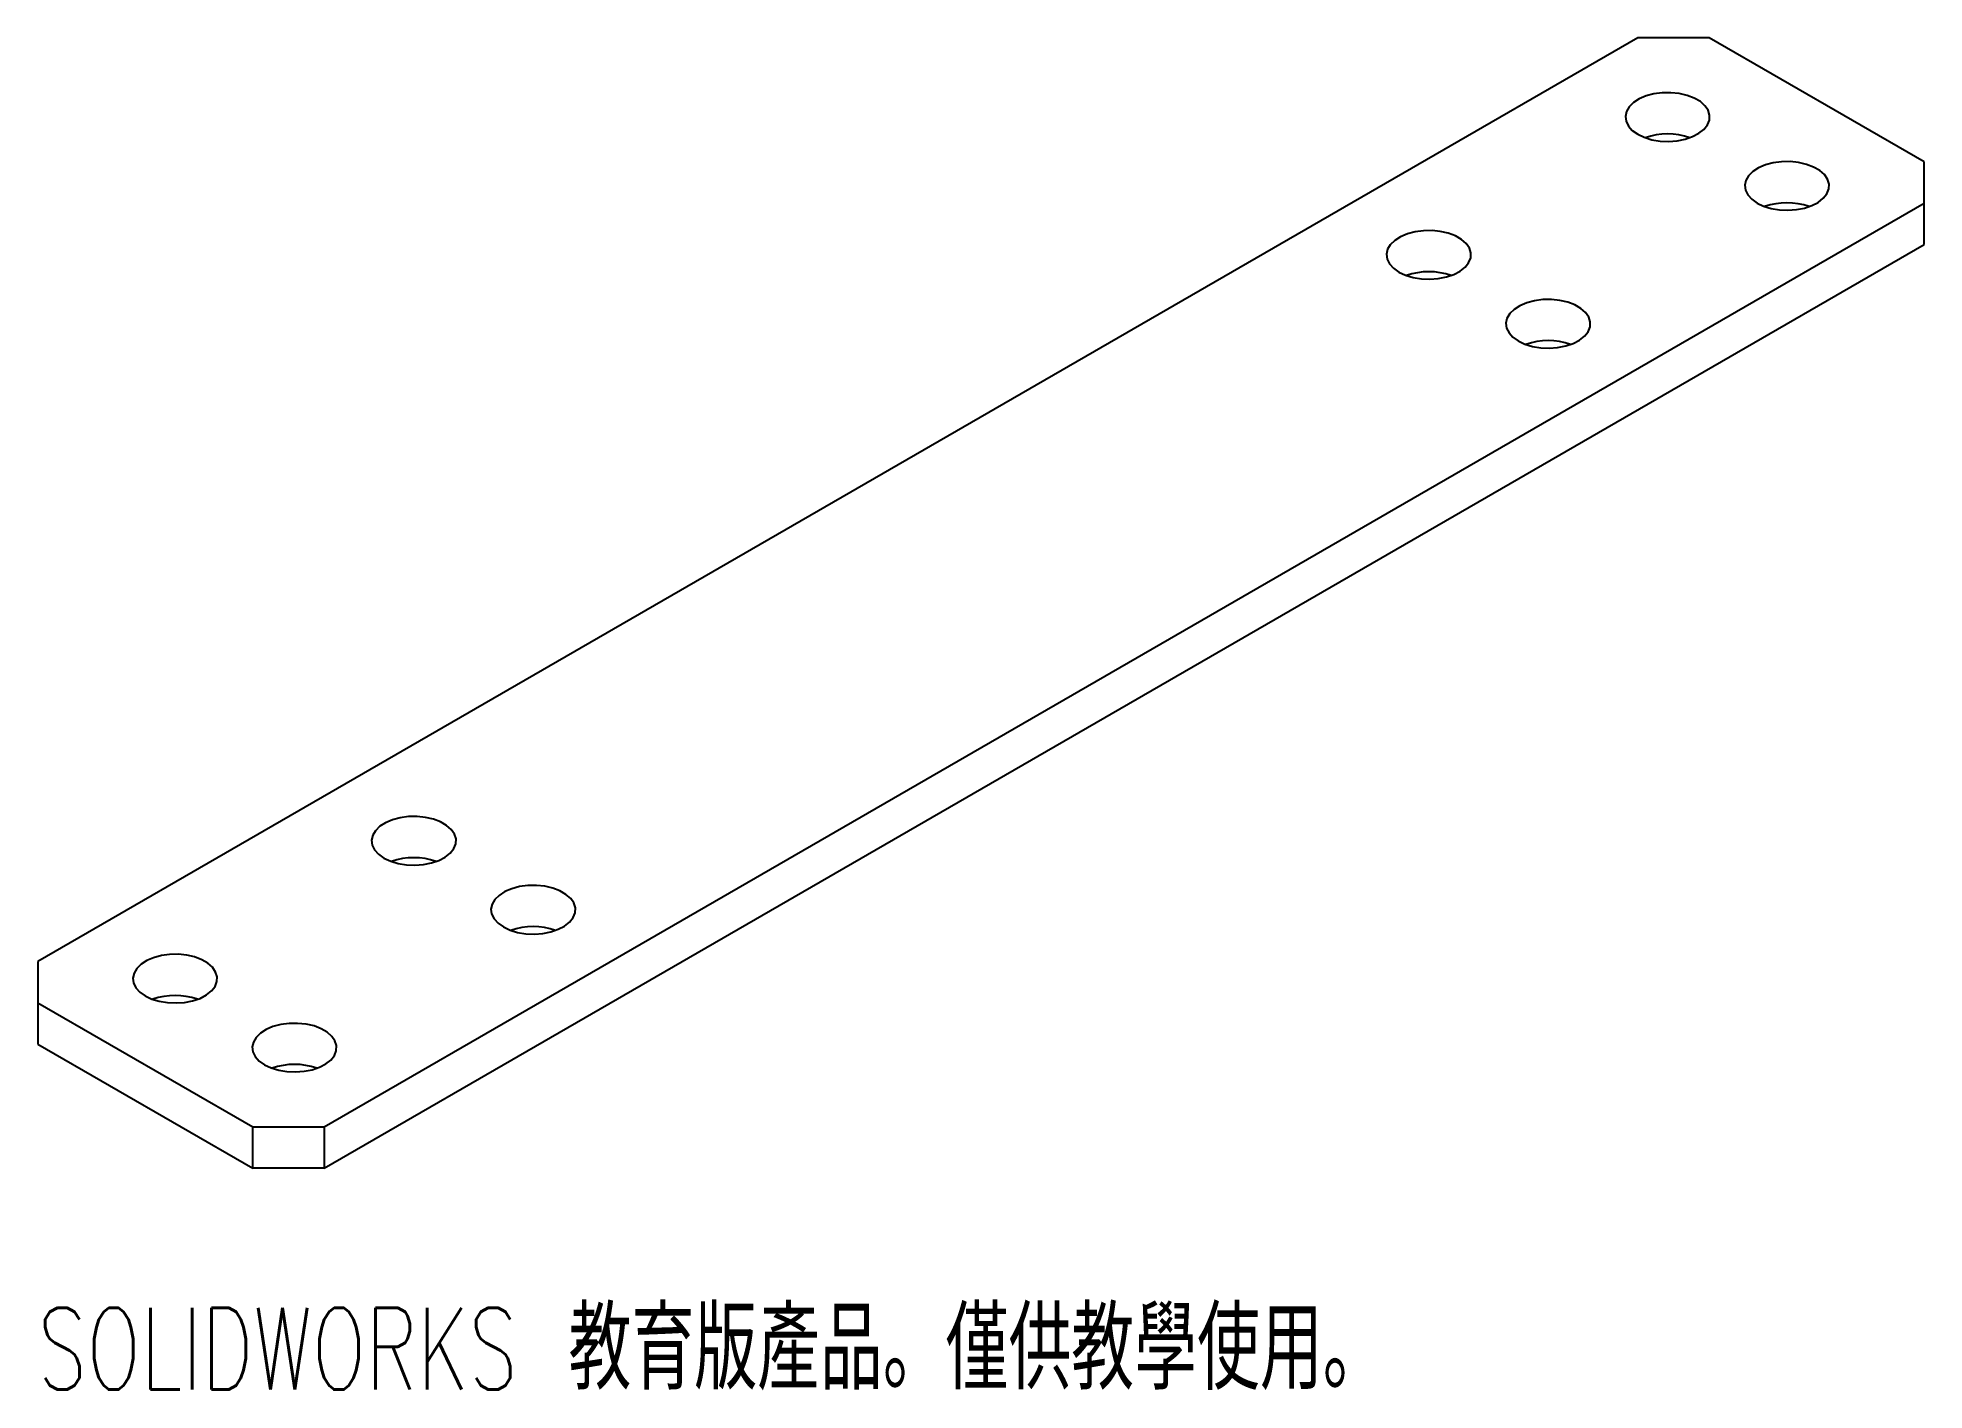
# Paper-space layout '_等角視' of a CAD drawing. Header units: millimetres. Extents: x -56 to 56, y -45 to 35.
import ezdxf

# ---------------------------------------------------------------- set-up
doc = ezdxf.new("R2010")
doc.units = ezdxf.units.MM
doc.styles.add('SLDTEXTSTYLE0', font='TXT', dxfattribs={"width": 0.7, "bigfont": 'bigfont'})

psp = doc.layouts.new('_等角視')

# ---------------------------------------------------------------- linework, layer by layer
at = {"color": 7, "linetype": 'Continuous', "lineweight": 25}
for p, q in [((38.89, 34.7), (-55.86, -20)), ((43.13, 34.7), (38.89, 34.7)), ((55.86, 27.35), (43.13, 34.7)), ((55.86, 22.45), (55.86, 27.35)), ((-38.89, -29.8), (55.86, 24.9)), ((-38.89, -32.25), (55.86, 22.45)), ((-55.86, -20), (-55.86, -24.9)), ((-55.86, -22.45), (-43.13, -29.8)), ((-55.86, -24.9), (-43.13, -32.25)), ((-43.13, -29.8), (-38.89, -29.8)), ((-43.13, -32.25), (-43.13, -29.8)), ((-38.89, -29.8), (-38.89, -32.25)), ((-38.89, -32.25), (-43.13, -32.25))]:
    psp.add_line(p, q, dxfattribs=at)
at = {"color": 7, "linetype": 'Continuous', "lineweight": 25, "flags": 128}
for points in [[(38.89, 28.98), (39.28, 28.8), (39.73, 28.66), (40.22, 28.58), (40.72, 28.56), (41.22, 28.6), (41.7, 28.69), (42.14, 28.84), (42.51, 29.04), (42.81, 29.27), (43.02, 29.54), (43.14, 29.82), (43.15, 30.11), (43.06, 30.4), (42.87, 30.67), (42.6, 30.92), (42.24, 31.12), (41.82, 31.28), (41.35, 31.39), (40.85, 31.44), (40.34, 31.44), (39.85, 31.37), (39.39, 31.25), (38.98, 31.07), (38.64, 30.86), (38.39, 30.61), (38.22, 30.33), (38.16, 30.04), (38.2, 29.75), (38.34, 29.47), (38.57, 29.21), (38.89, 28.98)], [(45.96, 24.9), (46.35, 24.72), (46.8, 24.58), (47.29, 24.5), (47.79, 24.48), (48.29, 24.52), (48.77, 24.61), (49.21, 24.76), (49.58, 24.95), (49.88, 25.19), (50.1, 25.45), (50.21, 25.74), (50.22, 26.03), (50.13, 26.32), (49.95, 26.59), (49.67, 26.83), (49.31, 27.04), (48.89, 27.2), (48.42, 27.31), (47.92, 27.36), (47.41, 27.35), (46.92, 27.29), (46.46, 27.17), (46.05, 26.99), (45.71, 26.78), (45.46, 26.52), (45.29, 26.25), (45.23, 25.96), (45.27, 25.67), (45.41, 25.39), (45.64, 25.13), (45.96, 24.9)], [(24.75, 20.82), (25.14, 20.63), (25.59, 20.5), (26.08, 20.42), (26.58, 20.4), (27.08, 20.43), (27.56, 20.53), (28, 20.68), (28.37, 20.87), (28.67, 21.11), (28.88, 21.37), (29, 21.66), (29.01, 21.95), (28.92, 22.24), (28.73, 22.51), (28.45, 22.75), (28.1, 22.96), (27.67, 23.12), (27.2, 23.23), (26.71, 23.28), (26.2, 23.27), (25.71, 23.2), (25.25, 23.08), (24.84, 22.91), (24.5, 22.69), (24.24, 22.44), (24.08, 22.17), (24.02, 21.88), (24.06, 21.58), (24.19, 21.3), (24.43, 21.05), (24.75, 20.82)], [(31.82, 16.74), (32.21, 16.55), (32.66, 16.42), (33.15, 16.34), (33.65, 16.31), (34.15, 16.35), (34.63, 16.45), (35.07, 16.59), (35.44, 16.79), (35.74, 17.03), (35.95, 17.29), (36.07, 17.57), (36.08, 17.87), (35.99, 18.15), (35.8, 18.43), (35.53, 18.67), (35.17, 18.88), (34.75, 19.04), (34.28, 19.14), (33.78, 19.2), (33.27, 19.19), (32.78, 19.12), (32.32, 19), (31.91, 18.83), (31.57, 18.61), (31.32, 18.36), (31.15, 18.08), (31.09, 17.79), (31.13, 17.5), (31.27, 17.22), (31.5, 16.96), (31.82, 16.74)], [(-35.36, -13.88), (-34.96, -14.06), (-34.51, -14.2), (-34.03, -14.28), (-33.52, -14.3), (-33.02, -14.26), (-32.54, -14.17), (-32.11, -14.02), (-31.73, -13.83), (-31.43, -13.59), (-31.22, -13.32), (-31.11, -13.04), (-31.09, -12.75), (-31.18, -12.46), (-31.37, -12.19), (-31.65, -11.95), (-32.01, -11.74), (-32.43, -11.58), (-32.9, -11.47), (-33.4, -11.42), (-33.9, -11.43), (-34.4, -11.49), (-34.86, -11.61), (-35.26, -11.79), (-35.6, -12), (-35.86, -12.26), (-36.02, -12.53), (-36.09, -12.82), (-36.05, -13.11), (-35.91, -13.39), (-35.68, -13.65), (-35.36, -13.88)], [(-28.28, -17.96), (-27.89, -18.15), (-27.44, -18.28), (-26.96, -18.36), (-26.45, -18.38), (-25.95, -18.35), (-25.47, -18.25), (-25.04, -18.1), (-24.66, -17.91), (-24.36, -17.67), (-24.15, -17.41), (-24.04, -17.12), (-24.02, -16.83), (-24.11, -16.54), (-24.3, -16.27), (-24.58, -16.03), (-24.94, -15.82), (-25.36, -15.66), (-25.83, -15.55), (-26.33, -15.5), (-26.83, -15.51), (-27.33, -15.57), (-27.78, -15.7), (-28.19, -15.87), (-28.53, -16.09), (-28.79, -16.34), (-28.95, -16.61), (-29.02, -16.9), (-28.98, -17.19), (-28.84, -17.48), (-28.6, -17.73), (-28.28, -17.96)], [(-49.5, -22.04), (-49.11, -22.23), (-48.66, -22.36), (-48.17, -22.44), (-47.67, -22.46), (-47.16, -22.43), (-46.69, -22.33), (-46.25, -22.19), (-45.87, -21.99), (-45.58, -21.75), (-45.36, -21.49), (-45.25, -21.2), (-45.24, -20.91), (-45.33, -20.63), (-45.51, -20.35), (-45.79, -20.11), (-46.15, -19.9), (-46.57, -19.74), (-47.04, -19.63), (-47.54, -19.58), (-48.05, -19.59), (-48.54, -19.66), (-49, -19.78), (-49.41, -19.95), (-49.74, -20.17), (-50, -20.42), (-50.16, -20.7), (-50.23, -20.99), (-50.19, -21.28), (-50.05, -21.56), (-49.82, -21.82), (-49.5, -22.04)], [(-42.43, -26.12), (-42.03, -26.31), (-41.59, -26.44), (-41.1, -26.52), (-40.6, -26.55), (-40.09, -26.51), (-39.61, -26.42), (-39.18, -26.27), (-38.8, -26.07), (-38.5, -25.84), (-38.29, -25.57), (-38.18, -25.29), (-38.17, -24.99), (-38.26, -24.71), (-38.44, -24.44), (-38.72, -24.19), (-39.08, -23.99), (-39.5, -23.82), (-39.97, -23.72), (-40.47, -23.67), (-40.97, -23.67), (-41.47, -23.74), (-41.93, -23.86), (-42.33, -24.03), (-42.67, -24.25), (-42.93, -24.5), (-43.09, -24.78), (-43.16, -25.07), (-43.12, -25.36), (-42.98, -25.64), (-42.75, -25.9), (-42.43, -26.12)]]:
    psp.add_lwpolyline(points, dxfattribs=at)
at = {"color": 7, "linetype": 'Continuous', "lineweight": 25}
for centre in [(40.66, 24.97), (47.73, 20.89), (26.52, 16.81), (33.59, 12.73), (-33.59, -17.89), (-26.52, -21.97), (-47.73, -26.05), (-40.66, -30.13)]:
    psp.add_arc(centre, 4.03, 70.8354, 109.1646, dxfattribs=at)

# ---------------------------------------------------------------- texts
at = {"color": 7, "linetype": 'Continuous', "insert": (-55.86, -40.52), "char_height": 4.8336, "attachment_point": 1, "style": 'SLDTEXTSTYLE0'}
psp.add_mtext('SOLIDWORKS 教育版產品。僅供教學使用。', dxfattribs=at)

doc.saveas('drawing.dxf')
